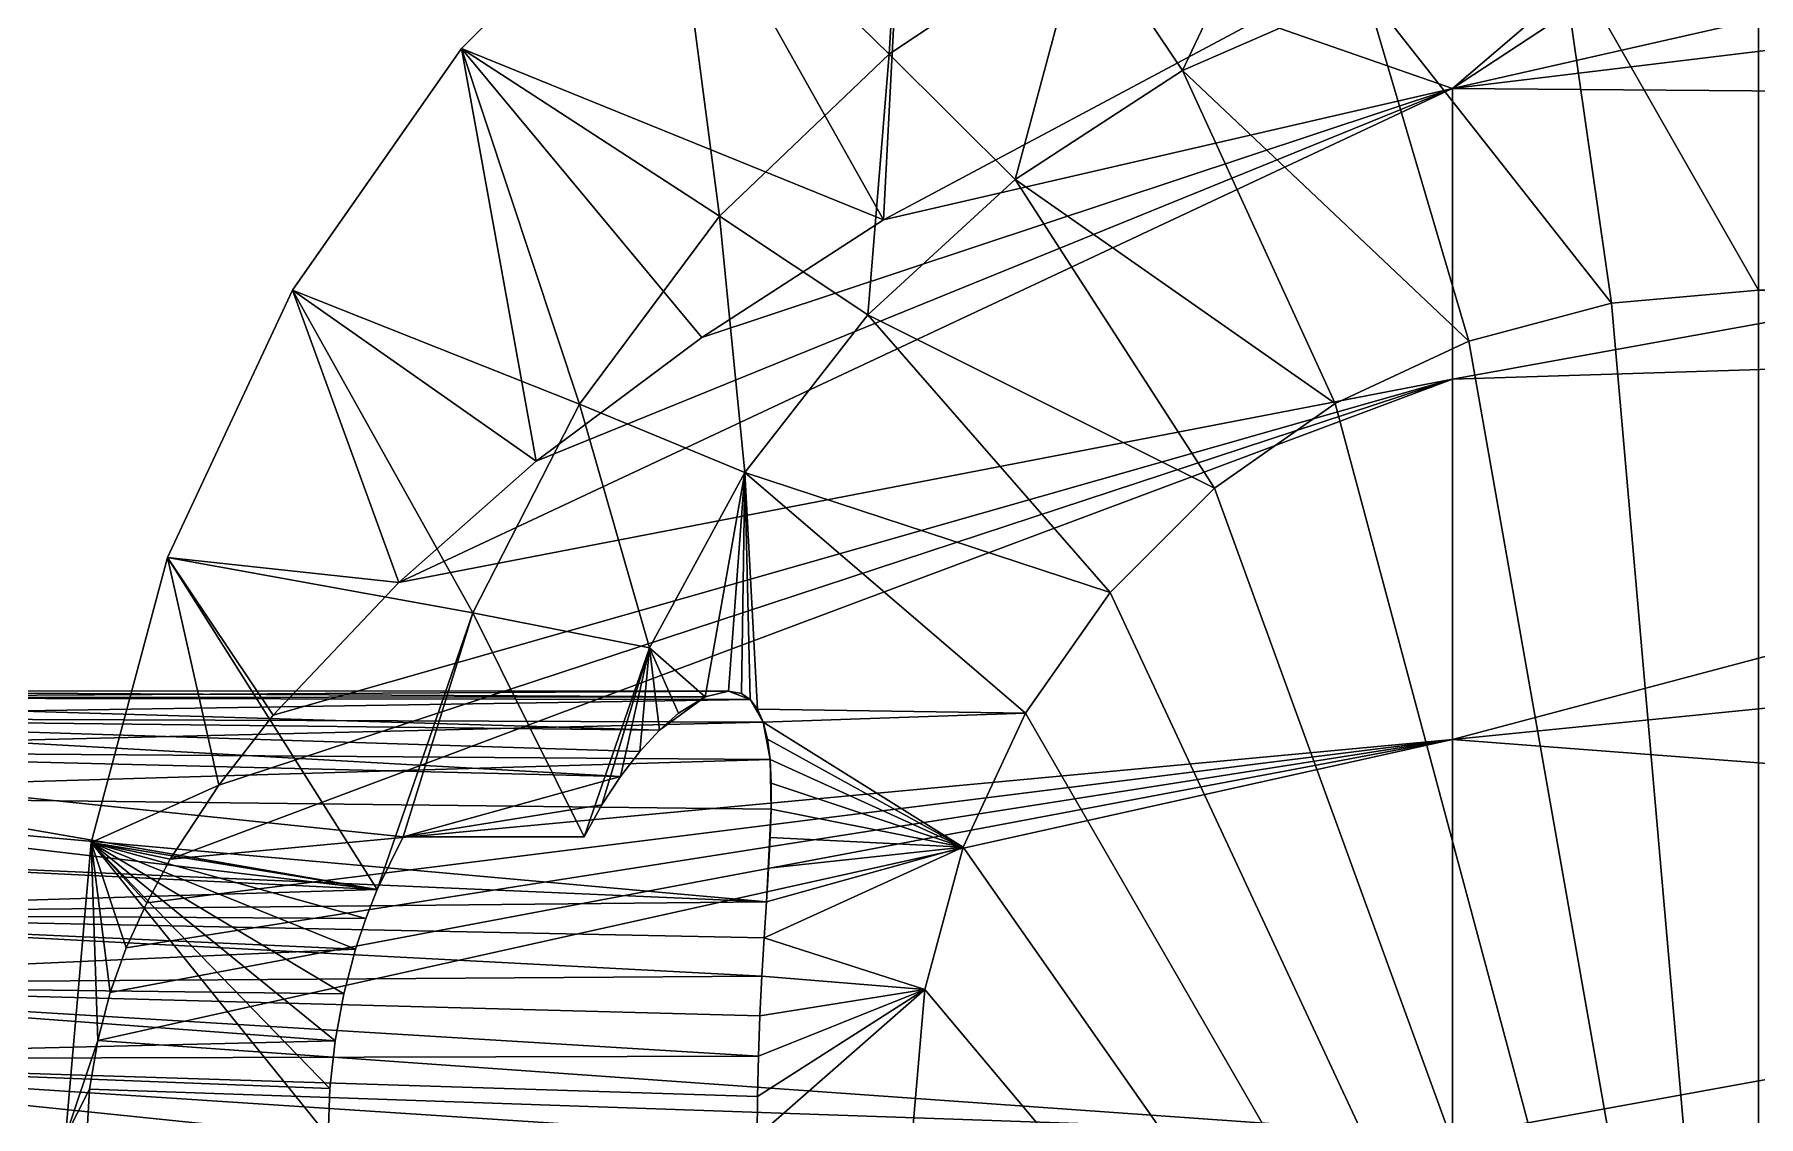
# Model space of a CAD drawing. Header units: inches. Extents: x 0 to 46333, y 12439 to 30520.
# Drawn here: x 12025.33 to 12064.11, y 18745.95 to 18770.3 of the extents above; entities that cross this region are included whole.
import ezdxf
from ezdxf import colors
from ezdxf.entities.mleader import LeaderData, LeaderLine
from ezdxf.math import Vec2, Vec3

# ---------------------------------------------------------------- set-up
doc = ezdxf.new("R2010")
doc.units = ezdxf.units.IN
doc.header["$MEASUREMENT"] = 0
doc.layers.add('DLX_FL1_LUM', color=7, linetype='Continuous', true_color=0xffd400)
doc.layers.add('DOOR', color=2, linetype='Continuous', lineweight=0)
doc.layers.add('WIRING', color=3, linetype='Continuous', lineweight=0)
doc.layers.add('v.p', color=7, linetype='Continuous')

# ---------------------------------------------------------------- blocks, each defined once
blk = doc.blocks.new('first floor civil')
at = {"layer": 'DOOR', "color": 9}
blk.add_arc((594640.463, 125237.543), 900, 270, 0, dxfattribs=at)

msp = doc.modelspace()

# ---------------------------------------------------------------- linework, layer by layer
at = {"layer": 'DLX_FL1_LUM'}
for points in [[(12045.071, 18778.491, 0), (12044.43, 18766.129, 0)], [(12044.43, 18766.129, 0), (12045.071, 18778.491, 0)], [(12045.071, 18778.491, 0), (12044.558, 18769.857, 0)], [(12044.558, 18769.857, 0), (12045.071, 18778.491, 0)], [(12091.855, 18776.931, 0), (12057.233, 18769.087, 0)], [(12057.233, 18769.087, 0), (12091.855, 18776.931, 0)], [(12057.233, 18769.087, 0), (12067.876, 18776.085, 0)], [(12067.876, 18776.085, 0), (12057.233, 18769.087, 0)], [(12051.155, 18769.492, 0), (12053.749, 18774.967, 0)], [(12053.749, 18774.967, 0), (12051.155, 18769.492, 0)], [(12064.115, 18774.978, 0), (12057.233, 18769.087, 0)], [(12057.233, 18769.087, 0), (12064.115, 18774.978, 0)], [(12039.632, 18774.683, 0), (12034.937, 18769.988, 0)], [(12034.937, 18769.988, 0), (12039.632, 18774.683, 0)], [(12039.632, 18774.683, 0), (12044.558, 18769.857, 0)], [(12039.632, 18774.683, 0), (12040.738, 18766.217, 0)], [(12044.558, 18769.857, 0), (12039.632, 18774.683, 0)], [(12040.738, 18766.217, 0), (12039.632, 18774.683, 0)], [(12039.632, 18774.683, 0), (12044.43, 18766.129, 0)], [(12044.43, 18766.129, 0), (12039.632, 18774.683, 0)], [(12057.233, 18769.087, 0), (12091.855, 18773.295, 0)], [(12091.855, 18773.295, 0), (12057.233, 18769.087, 0)], [(12048.937, 18772.801, 0), (12044.558, 18769.857, 0)], [(12044.558, 18769.857, 0), (12048.937, 18772.801, 0)], [(12047.389, 18767.036, 0), (12048.937, 18772.801, 0)], [(12048.937, 18772.801, 0), (12047.389, 18767.036, 0)], [(12048.937, 18772.801, 0), (12051.155, 18769.492, 0)], [(12051.155, 18769.492, 0), (12048.937, 18772.801, 0)], [(12064.115, 18772.769, 0), (12064.114, 18764.548, 0)], [(12064.114, 18764.548, 0), (12064.115, 18772.769, 0)], [(12059.634, 18772.398, 0), (12064.114, 18764.548, 0)], [(12064.114, 18764.548, 0), (12059.634, 18772.398, 0)], [(12059.634, 18772.398, 0), (12060.807, 18764.26, 0)], [(12060.807, 18764.26, 0), (12059.634, 18772.398, 0)], [(12051.155, 18769.492, 0), (12055.274, 18771.296, 0)], [(12055.274, 18771.296, 0), (12051.155, 18769.492, 0)], [(12055.274, 18771.296, 0), (12060.807, 18764.26, 0)], [(12060.807, 18764.26, 0), (12055.274, 18771.296, 0)], [(12055.274, 18771.296, 0), (12057.6, 18763.4, 0)], [(12057.6, 18763.4, 0), (12055.274, 18771.296, 0)], [(12064.115, 18770.764, 0), (12064.114, 18764.548, 0)], [(12064.114, 18764.548, 0), (12064.115, 18770.764, 0)], [(12052.838, 18770.617, 0), (12044.43, 18766.129, 0)], [(12044.43, 18766.129, 0), (12052.838, 18770.617, 0)], [(12052.838, 18770.617, 0), (12057.233, 18769.087, 0)], [(12057.233, 18769.087, 0), (12052.838, 18770.617, 0)], [(12034.937, 18769.988, 0), (12031.129, 18764.549, 0)], [(12031.129, 18764.549, 0), (12034.937, 18769.988, 0)], [(12034.937, 18769.988, 0), (12040.738, 18766.217, 0)], [(12040.738, 18766.217, 0), (12034.937, 18769.988, 0)], [(12034.937, 18769.988, 0), (12037.585, 18761.986, 0)], [(12037.585, 18761.986, 0), (12034.937, 18769.988, 0)], [(12034.937, 18769.988, 0), (12036.61, 18760.699, 0)], [(12044.43, 18766.129, 0), (12034.937, 18769.988, 0)], [(12040.339, 18763.484, 0), (12034.937, 18769.988, 0)], [(12034.937, 18769.988, 0), (12044.43, 18766.129, 0)], [(12036.61, 18760.699, 0), (12034.937, 18769.988, 0)], [(12034.937, 18769.988, 0), (12040.339, 18763.484, 0)], [(12044.558, 18769.857, 0), (12040.738, 18766.217, 0)], [(12040.738, 18766.217, 0), (12044.558, 18769.857, 0)], [(12044.076, 18763.995, 0), (12044.558, 18769.857, 0)], [(12044.558, 18769.857, 0), (12044.076, 18763.995, 0)], [(12044.558, 18769.857, 0), (12047.389, 18767.036, 0)], [(12047.389, 18767.036, 0), (12044.558, 18769.857, 0)], [(12047.389, 18767.036, 0), (12051.155, 18769.492, 0)], [(12051.155, 18769.492, 0), (12047.389, 18767.036, 0)], [(12051.155, 18769.492, 0), (12057.6, 18763.4, 0)], [(12051.155, 18769.492, 0), (12054.592, 18761.997, 0)], [(12057.6, 18763.4, 0), (12051.155, 18769.492, 0)], [(12054.592, 18761.997, 0), (12051.155, 18769.492, 0)], [(12033.521, 18757.974, 0), (12057.233, 18769.087, 0)], [(12057.233, 18769.087, 0), (12033.521, 18757.974, 0)], [(12036.61, 18760.699, 0), (12057.233, 18769.087, 0)], [(12057.233, 18769.087, 0), (12036.61, 18760.699, 0)], [(12040.339, 18763.484, 0), (12057.233, 18769.087, 0)], [(12057.233, 18769.087, 0), (12040.339, 18763.484, 0)], [(12057.233, 18769.087, 0), (12044.43, 18766.129, 0)], [(12044.43, 18766.129, 0), (12057.233, 18769.087, 0)], [(12091.855, 18768.817, 0), (12057.233, 18769.087, 0)], [(12057.233, 18769.087, 0), (12057.233, 18762.547, 0)], [(12057.233, 18769.087, 0), (12091.855, 18768.817, 0)], [(12057.233, 18762.547, 0), (12057.233, 18769.087, 0)], [(12057.233, 18762.547, 0), (12091.855, 18768.817, 0)], [(12091.855, 18768.817, 0), (12057.233, 18762.547, 0)], [(12044.076, 18763.995, 0), (12047.389, 18767.036, 0)], [(12047.389, 18767.036, 0), (12044.076, 18763.995, 0)], [(12047.389, 18767.036, 0), (12054.592, 18761.997, 0)], [(12054.592, 18761.997, 0), (12047.389, 18767.036, 0)], [(12047.389, 18767.036, 0), (12051.873, 18760.094, 0)], [(12051.873, 18760.094, 0), (12047.389, 18767.036, 0)], [(12040.738, 18766.217, 0), (12037.585, 18761.986, 0)], [(12037.585, 18761.986, 0), (12040.738, 18766.217, 0)], [(12044.43, 18766.129, 0), (12040.339, 18763.484, 0)], [(12040.339, 18763.484, 0), (12044.43, 18766.129, 0)], [(12041.31, 18760.449, 0), (12040.738, 18766.217, 0)], [(12040.738, 18766.217, 0), (12044.076, 18763.995, 0)], [(12044.076, 18763.995, 0), (12040.738, 18766.217, 0)], [(12040.738, 18766.217, 0), (12041.31, 18760.449, 0)], [(12031.129, 18764.549, 0), (12028.322, 18758.533, 0)], [(12028.322, 18758.533, 0), (12031.129, 18764.549, 0)], [(12031.129, 18764.549, 0), (12037.585, 18761.986, 0)], [(12037.585, 18761.986, 0), (12031.129, 18764.549, 0)], [(12031.129, 18764.549, 0), (12035.189, 18757.285, 0)], [(12035.189, 18757.285, 0), (12031.129, 18764.549, 0)], [(12036.61, 18760.699, 0), (12031.129, 18764.549, 0)], [(12031.129, 18764.549, 0), (12033.521, 18757.974, 0)], [(12033.521, 18757.974, 0), (12031.129, 18764.549, 0)], [(12031.129, 18764.549, 0), (12036.61, 18760.699, 0)], [(12060.807, 18764.26, 0), (12064.114, 18764.548, 0)], [(12064.114, 18764.548, 0), (12060.807, 18764.26, 0)], [(12064.114, 18764.548, 0), (12064.113, 18726.46, 0)], [(12064.113, 18726.46, 0), (12064.114, 18764.548, 0)], [(12064.114, 18764.548, 0), (12097.191, 18764.547, 0)], [(12097.191, 18764.547, 0), (12064.114, 18764.548, 0)], [(12057.6, 18763.4, 0), (12060.807, 18764.26, 0)], [(12060.807, 18764.26, 0), (12057.6, 18763.4, 0)], [(12064.113, 18726.46, 0), (12060.807, 18764.26, 0)], [(12060.807, 18764.26, 0), (12064.113, 18726.46, 0)], [(12041.31, 18760.449, 0), (12044.076, 18763.995, 0)], [(12044.076, 18763.995, 0), (12041.31, 18760.449, 0)], [(12044.076, 18763.995, 0), (12051.873, 18760.094, 0)], [(12051.873, 18760.094, 0), (12044.076, 18763.995, 0)], [(12044.076, 18763.995, 0), (12049.525, 18757.746, 0)], [(12049.525, 18757.746, 0), (12044.076, 18763.995, 0)], [(12040.339, 18763.484, 0), (12036.61, 18760.699, 0)], [(12036.61, 18760.699, 0), (12040.339, 18763.484, 0)], [(12054.592, 18761.997, 0), (12057.6, 18763.4, 0)], [(12057.6, 18763.4, 0), (12054.592, 18761.997, 0)], [(12091.855, 18763.635, 0), (12057.233, 18762.547, 0)], [(12057.233, 18754.437, 0), (12091.855, 18763.635, 0)], [(12057.233, 18762.547, 0), (12091.855, 18763.635, 0)], [(12091.855, 18763.635, 0), (12057.233, 18754.437, 0)], [(12064.113, 18726.46, 0), (12057.6, 18763.4, 0)], [(12057.6, 18763.4, 0), (12064.113, 18726.46, 0)], [(12028.382, 18751.741, 0), (12057.233, 18762.547, 0)], [(12057.233, 18762.547, 0), (12028.382, 18751.741, 0)], [(12029.473, 18753.407, 0), (12057.233, 18762.547, 0)], [(12057.233, 18762.547, 0), (12029.473, 18753.407, 0)], [(12057.233, 18762.547, 0), (12030.694, 18754.984, 0)], [(12030.694, 18754.984, 0), (12057.233, 18762.547, 0)], [(12033.521, 18757.974, 0), (12057.233, 18762.547, 0)], [(12057.233, 18762.547, 0), (12033.521, 18757.974, 0)], [(12057.233, 18762.547, 0), (12057.233, 18754.437, 0)], [(12057.233, 18754.437, 0), (12057.233, 18762.547, 0)], [(12037.585, 18761.986, 0), (12035.189, 18757.285, 0)], [(12035.189, 18757.285, 0), (12037.585, 18761.986, 0)], [(12037.585, 18761.986, 0), (12041.31, 18760.449, 0)], [(12039.164, 18756.499, 0), (12037.585, 18761.986, 0)], [(12041.31, 18760.449, 0), (12037.585, 18761.986, 0)], [(12037.585, 18761.986, 0), (12039.164, 18756.499, 0)], [(12051.873, 18760.094, 0), (12054.592, 18761.997, 0)], [(12054.592, 18761.997, 0), (12051.873, 18760.094, 0)], [(12064.113, 18726.46, 0), (12054.592, 18761.997, 0)], [(12054.592, 18761.997, 0), (12064.113, 18726.46, 0)], [(12036.61, 18760.699, 0), (12033.521, 18757.974, 0)], [(12033.521, 18757.974, 0), (12036.61, 18760.699, 0)], [(12039.164, 18756.499, 0), (12041.31, 18760.449, 0)], [(12041.31, 18760.449, 0), (12039.164, 18756.499, 0)], [(12040.416, 18755.401, 0), (12041.31, 18760.449, 0)], [(12041.31, 18760.449, 0), (12040.416, 18755.401, 0)], [(12040.937, 18755.528, 0), (12041.31, 18760.449, 0)], [(12041.31, 18760.449, 0), (12040.937, 18755.528, 0)], [(12041.232, 18755.47, 0), (12041.31, 18760.449, 0)], [(12041.31, 18760.449, 0), (12041.232, 18755.47, 0)], [(12041.31, 18760.449, 0), (12041.428, 18755.337, 0)], [(12041.593, 18755.123, 0), (12041.31, 18760.449, 0)], [(12041.428, 18755.337, 0), (12041.31, 18760.449, 0)], [(12047.621, 18755.027, 0), (12041.31, 18760.449, 0)], [(12041.31, 18760.449, 0), (12041.593, 18755.123, 0)], [(12041.31, 18760.449, 0), (12049.525, 18757.746, 0)], [(12041.31, 18760.449, 0), (12047.621, 18755.027, 0)], [(12049.525, 18757.746, 0), (12041.31, 18760.449, 0)], [(12049.525, 18757.746, 0), (12051.873, 18760.094, 0)], [(12051.873, 18760.094, 0), (12049.525, 18757.746, 0)], [(12064.113, 18726.46, 0), (12051.873, 18760.094, 0)], [(12051.873, 18760.094, 0), (12064.113, 18726.46, 0)], [(12028.322, 18758.533, 0), (12026.604, 18752.12, 0)], [(12026.604, 18752.12, 0), (12028.322, 18758.533, 0)], [(12033.04, 18751.065, 0), (12028.322, 18758.533, 0)], [(12035.189, 18757.285, 0), (12028.322, 18758.533, 0)], [(12028.322, 18758.533, 0), (12033.04, 18751.065, 0)], [(12028.322, 18758.533, 0), (12035.189, 18757.285, 0)], [(12033.521, 18757.974, 0), (12028.322, 18758.533, 0)], [(12028.322, 18758.533, 0), (12029.473, 18753.407, 0)], [(12030.694, 18754.984, 0), (12028.322, 18758.533, 0)], [(12028.322, 18758.533, 0), (12033.521, 18757.974, 0)], [(12029.473, 18753.407, 0), (12028.322, 18758.533, 0)], [(12028.322, 18758.533, 0), (12030.694, 18754.984, 0)], [(12033.521, 18757.974, 0), (12030.694, 18754.984, 0)], [(12030.694, 18754.984, 0), (12033.521, 18757.974, 0)], [(12057.233, 18754.437, 0), (12091.854, 18757.905, 0)], [(12091.854, 18757.905, 0), (12057.233, 18754.437, 0)], [(12047.621, 18755.027, 0), (12049.525, 18757.746, 0)], [(12049.525, 18757.746, 0), (12047.621, 18755.027, 0)], [(12064.113, 18726.46, 0), (12049.525, 18757.746, 0)], [(12049.525, 18757.746, 0), (12064.113, 18726.46, 0)], [(12035.189, 18757.285, 0), (12033.04, 18751.065, 0)], [(12033.04, 18751.065, 0), (12035.189, 18757.285, 0)], [(12035.189, 18757.285, 0), (12033.618, 18752.249, 0)], [(12033.618, 18752.249, 0), (12035.189, 18757.285, 0)], [(12035.189, 18757.285, 0), (12039.164, 18756.499, 0)], [(12037.696, 18752.248, 0), (12035.189, 18757.285, 0)], [(12039.164, 18756.499, 0), (12035.189, 18757.285, 0)], [(12035.189, 18757.285, 0), (12037.696, 18752.248, 0)], [(12037.696, 18752.248, 0), (12039.164, 18756.499, 0)], [(12039.164, 18756.499, 0), (12037.696, 18752.248, 0)], [(12038.093, 18752.965, 0), (12039.164, 18756.499, 0)], [(12039.164, 18756.499, 0), (12038.093, 18752.965, 0)], [(12038.509, 18753.602, 0), (12039.164, 18756.499, 0)], [(12039.164, 18756.499, 0), (12038.509, 18753.602, 0)], [(12038.944, 18754.167, 0), (12039.164, 18756.499, 0)], [(12039.164, 18756.499, 0), (12038.944, 18754.167, 0)], [(12039.385, 18754.648, 0), (12039.164, 18756.499, 0)], [(12039.817, 18755.031, 0), (12039.164, 18756.499, 0)], [(12039.164, 18756.499, 0), (12039.385, 18754.648, 0)], [(12040.416, 18755.401, 0), (12039.164, 18756.499, 0)], [(12039.164, 18756.499, 0), (12039.817, 18755.031, 0)], [(12039.164, 18756.499, 0), (12040.416, 18755.401, 0)], [(12015, 18755.529, 0), (12040.416, 18755.401, 0)], [(12015, 18755.529, 0), (12040.937, 18755.528, 0)], [(12040.416, 18755.401, 0), (12015, 18755.529, 0)], [(12040.937, 18755.528, 0), (12015, 18755.529, 0)], [(12015, 18755.377, 0), (12040.937, 18755.528, 0)], [(12040.937, 18755.528, 0), (12015, 18755.377, 0)], [(12015, 18755.377, 0), (12040.416, 18755.401, 0)], [(12040.416, 18755.401, 0), (12015, 18755.377, 0)], [(12015, 18755.377, 0), (12039.385, 18754.648, 0)], [(12039.385, 18754.648, 0), (12015, 18755.377, 0)], [(12015, 18755.377, 0), (12041.428, 18755.337, 0)], [(12041.428, 18755.337, 0), (12015, 18755.377, 0)], [(12015, 18754.925, 0), (12041.428, 18755.337, 0)], [(12041.428, 18755.337, 0), (12015, 18754.925, 0)], [(12039.385, 18754.648, 0), (12040.416, 18755.401, 0)], [(12040.416, 18755.401, 0), (12039.385, 18754.648, 0)], [(12039.817, 18755.031, 0), (12040.416, 18755.401, 0)], [(12040.416, 18755.401, 0), (12039.817, 18755.031, 0)], [(12040.416, 18755.401, 0), (12040.937, 18755.528, 0)], [(12040.937, 18755.528, 0), (12040.416, 18755.401, 0)], [(12040.937, 18755.528, 0), (12041.232, 18755.47, 0)], [(12041.232, 18755.47, 0), (12040.937, 18755.528, 0)], [(12040.937, 18755.528, 0), (12041.428, 18755.337, 0)], [(12041.428, 18755.337, 0), (12040.937, 18755.528, 0)], [(12041.232, 18755.47, 0), (12041.428, 18755.337, 0)], [(12041.428, 18755.337, 0), (12041.232, 18755.47, 0)], [(12041.428, 18755.337, 0), (12041.593, 18755.123, 0)], [(12041.428, 18755.337, 0), (12041.724, 18754.827, 0)], [(12041.593, 18755.123, 0), (12041.428, 18755.337, 0)], [(12041.724, 18754.827, 0), (12041.428, 18755.337, 0)], [(12015, 18754.925, 0), (12038.509, 18753.602, 0)], [(12015, 18754.925, 0), (12038.944, 18754.167, 0)], [(12038.509, 18753.602, 0), (12015, 18754.925, 0)], [(12015, 18754.925, 0), (12039.385, 18754.648, 0)], [(12038.944, 18754.167, 0), (12015, 18754.925, 0)], [(12039.385, 18754.648, 0), (12015, 18754.925, 0)], [(12015, 18754.925, 0), (12041.724, 18754.827, 0)], [(12041.724, 18754.827, 0), (12015, 18754.925, 0)], [(12015, 18754.186, 0), (12041.724, 18754.827, 0)], [(12041.724, 18754.827, 0), (12015, 18754.186, 0)], [(12030.694, 18754.984, 0), (12029.473, 18753.407, 0)], [(12029.473, 18753.407, 0), (12030.694, 18754.984, 0)], [(12039.385, 18754.648, 0), (12039.817, 18755.031, 0)], [(12039.817, 18755.031, 0), (12039.385, 18754.648, 0)], [(12047.621, 18755.027, 0), (12041.593, 18755.123, 0)], [(12041.593, 18755.123, 0), (12041.724, 18754.827, 0)], [(12041.593, 18755.123, 0), (12047.621, 18755.027, 0)], [(12041.724, 18754.827, 0), (12041.593, 18755.123, 0)], [(12047.621, 18755.027, 0), (12041.724, 18754.827, 0)], [(12041.724, 18754.827, 0), (12047.621, 18755.027, 0)], [(12046.218, 18752.018, 0), (12041.724, 18754.827, 0)], [(12041.724, 18754.827, 0), (12041.819, 18754.447, 0)], [(12041.724, 18754.827, 0), (12046.218, 18752.018, 0)], [(12041.724, 18754.827, 0), (12041.875, 18753.987, 0)], [(12041.819, 18754.447, 0), (12041.724, 18754.827, 0)], [(12041.875, 18753.987, 0), (12041.724, 18754.827, 0)], [(12046.218, 18752.018, 0), (12047.621, 18755.027, 0)], [(12047.621, 18755.027, 0), (12046.218, 18752.018, 0)], [(12064.113, 18726.46, 0), (12047.621, 18755.027, 0)], [(12047.621, 18755.027, 0), (12064.113, 18726.46, 0)], [(12026.75, 18747.667, 0), (12057.233, 18754.437, 0)], [(12057.233, 18754.437, 0), (12026.75, 18747.667, 0)], [(12027.03, 18748.745, 0), (12057.233, 18754.437, 0)], [(12057.233, 18754.437, 0), (12027.03, 18748.745, 0)], [(12057.233, 18754.437, 0), (12027.388, 18749.751, 0)], [(12027.388, 18749.751, 0), (12057.233, 18754.437, 0)], [(12027.853, 18750.761, 0), (12057.233, 18754.437, 0)], [(12057.233, 18754.437, 0), (12027.853, 18750.761, 0)], [(12028.382, 18751.741, 0), (12057.233, 18754.437, 0)], [(12057.233, 18754.437, 0), (12028.382, 18751.741, 0)], [(12038.944, 18754.167, 0), (12039.385, 18754.648, 0)], [(12039.385, 18754.648, 0), (12038.944, 18754.167, 0)], [(12046.218, 18752.018, 0), (12041.819, 18754.447, 0)], [(12041.819, 18754.447, 0), (12041.875, 18753.987, 0)], [(12041.819, 18754.447, 0), (12046.218, 18752.018, 0)], [(12041.875, 18753.987, 0), (12041.819, 18754.447, 0)], [(12057.233, 18754.437, 0), (12057.232, 18745.505, 0)], [(12057.232, 18745.505, 0), (12057.233, 18754.437, 0)], [(12091.854, 18751.799, 0), (12057.233, 18754.437, 0)], [(12057.233, 18754.437, 0), (12091.854, 18751.799, 0)], [(12015, 18754.186, 0), (12033.04, 18751.065, 0)], [(12015, 18754.186, 0), (12033.618, 18752.249, 0)], [(12033.04, 18751.065, 0), (12015, 18754.186, 0)], [(12015, 18754.186, 0), (12038.509, 18753.602, 0)], [(12033.618, 18752.249, 0), (12015, 18754.186, 0)], [(12038.509, 18753.602, 0), (12015, 18754.186, 0)], [(12015, 18754.186, 0), (12041.875, 18753.987, 0)], [(12041.875, 18753.987, 0), (12015, 18754.186, 0)], [(12038.509, 18753.602, 0), (12038.944, 18754.167, 0)], [(12038.944, 18754.167, 0), (12038.509, 18753.602, 0)], [(12015, 18753.185, 0), (12041.875, 18753.987, 0)], [(12041.875, 18753.987, 0), (12015, 18753.185, 0)], [(12033.618, 18752.249, 0), (12038.509, 18753.602, 0)], [(12038.509, 18753.602, 0), (12033.618, 18752.249, 0)], [(12038.093, 18752.965, 0), (12038.509, 18753.602, 0)], [(12038.509, 18753.602, 0), (12038.093, 18752.965, 0)], [(12046.218, 18752.018, 0), (12041.875, 18753.987, 0)], [(12041.875, 18753.987, 0), (12041.899, 18753.456, 0)], [(12041.875, 18753.987, 0), (12046.218, 18752.018, 0)], [(12041.875, 18753.987, 0), (12041.897, 18752.867, 0)], [(12041.899, 18753.456, 0), (12041.875, 18753.987, 0)], [(12041.897, 18752.867, 0), (12041.875, 18753.987, 0)], [(12029.473, 18753.407, 0), (12026.604, 18752.12, 0)], [(12026.604, 18752.12, 0), (12029.473, 18753.407, 0)], [(12029.473, 18753.407, 0), (12028.382, 18751.741, 0)], [(12028.382, 18751.741, 0), (12029.473, 18753.407, 0)], [(12041.899, 18753.456, 0), (12041.897, 18752.867, 0)], [(12041.897, 18752.867, 0), (12041.899, 18753.456, 0)], [(12046.218, 18752.018, 0), (12041.899, 18753.456, 0)], [(12041.899, 18753.456, 0), (12046.218, 18752.018, 0)], [(12033.04, 18751.065, 0), (12015, 18753.185, 0)], [(12015, 18753.185, 0), (12033.04, 18751.065, 0)], [(12015, 18753.185, 0), (12041.897, 18752.867, 0)], [(12041.897, 18752.867, 0), (12015, 18753.185, 0)], [(12015, 18753.185, 0), (12041.792, 18750.785, 0)], [(12041.792, 18750.785, 0), (12015, 18753.185, 0)], [(12033.618, 18752.249, 0), (12038.093, 18752.965, 0)], [(12038.093, 18752.965, 0), (12033.618, 18752.249, 0)], [(12037.696, 18752.248, 0), (12038.093, 18752.965, 0)], [(12038.093, 18752.965, 0), (12037.696, 18752.248, 0)], [(12041.897, 18752.867, 0), (12041.792, 18750.785, 0)], [(12041.792, 18750.785, 0), (12041.897, 18752.867, 0)], [(12041.897, 18752.867, 0), (12041.839, 18751.543, 0)], [(12041.839, 18751.543, 0), (12041.897, 18752.867, 0)], [(12041.897, 18752.867, 0), (12041.875, 18752.234, 0)], [(12041.875, 18752.234, 0), (12041.897, 18752.867, 0)], [(12046.218, 18752.018, 0), (12041.897, 18752.867, 0)], [(12041.897, 18752.867, 0), (12046.218, 18752.018, 0)], [(12026.604, 18752.12, 0), (12026.025, 18745.506, 0)], [(12026.025, 18745.506, 0), (12026.604, 18752.12, 0)], [(12031.933, 18745.506, 0), (12026.604, 18752.12, 0)], [(12031.973, 18746.583, 0), (12026.604, 18752.12, 0)], [(12026.604, 18752.12, 0), (12031.933, 18745.506, 0)], [(12032.093, 18747.658, 0), (12026.604, 18752.12, 0)], [(12026.604, 18752.12, 0), (12031.973, 18746.583, 0)], [(12032.287, 18748.711, 0), (12026.604, 18752.12, 0)], [(12026.604, 18752.12, 0), (12032.093, 18747.658, 0)], [(12032.551, 18749.72, 0), (12026.604, 18752.12, 0)], [(12026.604, 18752.12, 0), (12032.287, 18748.711, 0)], [(12032.782, 18750.411, 0), (12026.604, 18752.12, 0)], [(12026.604, 18752.12, 0), (12032.551, 18749.72, 0)], [(12033.04, 18751.065, 0), (12026.604, 18752.12, 0)], [(12026.604, 18752.12, 0), (12032.782, 18750.411, 0)], [(12026.604, 18752.12, 0), (12033.04, 18751.065, 0)], [(12028.382, 18751.741, 0), (12026.604, 18752.12, 0)], [(12027.853, 18750.761, 0), (12026.604, 18752.12, 0)], [(12026.604, 18752.12, 0), (12028.382, 18751.741, 0)], [(12027.388, 18749.751, 0), (12026.604, 18752.12, 0)], [(12026.604, 18752.12, 0), (12027.853, 18750.761, 0)], [(12026.604, 18752.12, 0), (12026.75, 18747.667, 0)], [(12027.03, 18748.745, 0), (12026.604, 18752.12, 0)], [(12026.604, 18752.12, 0), (12027.388, 18749.751, 0)], [(12026.75, 18747.667, 0), (12026.604, 18752.12, 0)], [(12026.604, 18752.12, 0), (12027.03, 18748.745, 0)], [(12033.04, 18751.065, 0), (12033.618, 18752.249, 0)], [(12033.618, 18752.249, 0), (12033.04, 18751.065, 0)], [(12033.618, 18752.249, 0), (12037.696, 18752.248, 0)], [(12037.696, 18752.248, 0), (12033.618, 18752.249, 0)], [(12041.875, 18752.234, 0), (12041.839, 18751.543, 0)], [(12041.839, 18751.543, 0), (12041.875, 18752.234, 0)], [(12046.218, 18752.018, 0), (12041.875, 18752.234, 0)], [(12041.875, 18752.234, 0), (12046.218, 18752.018, 0)], [(12033.04, 18751.065, 0), (12015, 18751.949, 0)], [(12015, 18751.949, 0), (12033.04, 18751.065, 0)], [(12015, 18751.949, 0), (12041.792, 18750.785, 0)], [(12041.792, 18750.785, 0), (12015, 18751.949, 0)], [(12028.382, 18751.741, 0), (12027.853, 18750.761, 0)], [(12027.853, 18750.761, 0), (12028.382, 18751.741, 0)], [(12046.218, 18752.018, 0), (12041.74, 18749.971, 0)], [(12041.74, 18749.971, 0), (12046.218, 18752.018, 0)], [(12046.218, 18752.018, 0), (12041.792, 18750.785, 0)], [(12041.792, 18750.785, 0), (12046.218, 18752.018, 0)], [(12046.218, 18752.018, 0), (12041.839, 18751.543, 0)], [(12041.839, 18751.543, 0), (12046.218, 18752.018, 0)], [(12045.358, 18748.812, 0), (12046.218, 18752.018, 0)], [(12046.218, 18752.018, 0), (12045.358, 18748.812, 0)], [(12064.113, 18726.46, 0), (12046.218, 18752.018, 0)], [(12046.218, 18752.018, 0), (12064.113, 18726.46, 0)], [(12057.232, 18745.505, 0), (12091.854, 18751.799, 0)], [(12091.854, 18751.799, 0), (12057.232, 18745.505, 0)], [(12041.839, 18751.543, 0), (12041.792, 18750.785, 0)], [(12041.792, 18750.785, 0), (12041.839, 18751.543, 0)], [(12014.999, 18750.518, 0), (12033.04, 18751.065, 0)], [(12033.04, 18751.065, 0), (12014.999, 18750.518, 0)], [(12032.782, 18750.411, 0), (12033.04, 18751.065, 0)], [(12033.04, 18751.065, 0), (12032.782, 18750.411, 0)], [(12014.999, 18750.518, 0), (12041.792, 18750.785, 0)], [(12041.792, 18750.785, 0), (12014.999, 18750.518, 0)], [(12014.999, 18750.518, 0), (12032.551, 18749.72, 0)], [(12014.999, 18750.518, 0), (12032.782, 18750.411, 0)], [(12032.551, 18749.72, 0), (12014.999, 18750.518, 0)], [(12032.782, 18750.411, 0), (12014.999, 18750.518, 0)], [(12041.74, 18749.971, 0), (12014.999, 18750.518, 0)], [(12014.999, 18750.518, 0), (12041.69, 18749.112, 0)], [(12014.999, 18750.518, 0), (12041.74, 18749.971, 0)], [(12041.69, 18749.112, 0), (12014.999, 18750.518, 0)], [(12027.853, 18750.761, 0), (12027.388, 18749.751, 0)], [(12027.388, 18749.751, 0), (12027.853, 18750.761, 0)], [(12041.792, 18750.785, 0), (12041.74, 18749.971, 0)], [(12041.74, 18749.971, 0), (12041.792, 18750.785, 0)], [(12032.551, 18749.72, 0), (12032.782, 18750.411, 0)], [(12032.782, 18750.411, 0), (12032.551, 18749.72, 0)], [(12027.388, 18749.751, 0), (12027.03, 18748.745, 0)], [(12027.03, 18748.745, 0), (12027.388, 18749.751, 0)], [(12041.74, 18749.971, 0), (12041.69, 18749.112, 0)], [(12041.69, 18749.112, 0), (12041.74, 18749.971, 0)], [(12045.358, 18748.812, 0), (12041.74, 18749.971, 0)], [(12041.74, 18749.971, 0), (12045.358, 18748.812, 0)], [(12014.999, 18748.935, 0), (12032.551, 18749.72, 0)], [(12032.551, 18749.72, 0), (12014.999, 18748.935, 0)], [(12032.287, 18748.711, 0), (12032.551, 18749.72, 0)], [(12032.551, 18749.72, 0), (12032.287, 18748.711, 0)], [(12014.999, 18748.935, 0), (12041.69, 18749.112, 0)], [(12041.69, 18749.112, 0), (12014.999, 18748.935, 0)], [(12041.69, 18749.112, 0), (12041.647, 18748.221, 0)], [(12041.647, 18748.221, 0), (12041.69, 18749.112, 0)], [(12045.358, 18748.812, 0), (12041.69, 18749.112, 0)], [(12041.69, 18749.112, 0), (12045.358, 18748.812, 0)], [(12014.999, 18748.935, 0), (12032.093, 18747.658, 0)], [(12014.999, 18748.935, 0), (12032.287, 18748.711, 0)], [(12032.093, 18747.658, 0), (12014.999, 18748.935, 0)], [(12032.287, 18748.711, 0), (12014.999, 18748.935, 0)], [(12041.647, 18748.221, 0), (12014.999, 18748.935, 0)], [(12014.999, 18748.935, 0), (12041.613, 18747.312, 0)], [(12014.999, 18748.935, 0), (12041.647, 18748.221, 0)], [(12041.613, 18747.312, 0), (12014.999, 18748.935, 0)], [(12027.03, 18748.745, 0), (12026.75, 18747.667, 0)], [(12026.75, 18747.667, 0), (12027.03, 18748.745, 0)], [(12032.093, 18747.658, 0), (12032.287, 18748.711, 0)], [(12032.287, 18748.711, 0), (12032.093, 18747.658, 0)], [(12045.358, 18748.812, 0), (12041.583, 18745.505, 0)], [(12041.583, 18745.505, 0), (12045.358, 18748.812, 0)], [(12045.358, 18748.812, 0), (12041.591, 18746.401, 0)], [(12041.591, 18746.401, 0), (12045.358, 18748.812, 0)], [(12045.358, 18748.812, 0), (12041.613, 18747.312, 0)], [(12041.613, 18747.312, 0), (12045.358, 18748.812, 0)], [(12045.358, 18748.812, 0), (12041.647, 18748.221, 0)], [(12041.647, 18748.221, 0), (12045.358, 18748.812, 0)], [(12045.07, 18745.505, 0), (12045.358, 18748.812, 0)], [(12045.358, 18748.812, 0), (12045.07, 18745.505, 0)], [(12064.113, 18726.46, 0), (12045.358, 18748.812, 0)], [(12045.358, 18748.812, 0), (12064.113, 18726.46, 0)], [(12041.647, 18748.221, 0), (12041.613, 18747.312, 0)], [(12041.613, 18747.312, 0), (12041.647, 18748.221, 0)], [(12014.999, 18747.247, 0), (12032.093, 18747.658, 0)], [(12032.093, 18747.658, 0), (12014.999, 18747.247, 0)], [(12026.75, 18747.667, 0), (12026.025, 18745.506, 0)], [(12026.025, 18745.506, 0), (12026.75, 18747.667, 0)], [(12026.75, 18747.667, 0), (12026.567, 18746.569, 0)], [(12026.567, 18746.569, 0), (12026.75, 18747.667, 0)], [(12026.75, 18747.667, 0), (12057.232, 18745.505, 0)], [(12057.232, 18745.505, 0), (12026.75, 18747.667, 0)], [(12031.973, 18746.583, 0), (12032.093, 18747.658, 0)], [(12032.093, 18747.658, 0), (12031.973, 18746.583, 0)], [(12014.999, 18747.247, 0), (12041.613, 18747.312, 0)], [(12041.613, 18747.312, 0), (12014.999, 18747.247, 0)], [(12014.999, 18747.247, 0), (12031.933, 18745.506, 0)], [(12014.999, 18747.247, 0), (12031.973, 18746.583, 0)], [(12031.933, 18745.506, 0), (12014.999, 18747.247, 0)], [(12031.973, 18746.583, 0), (12014.999, 18747.247, 0)], [(12014.999, 18747.247, 0), (12041.591, 18746.401, 0)], [(12041.591, 18746.401, 0), (12014.999, 18747.247, 0)], [(12014.999, 18747.247, 0), (12041.583, 18745.505, 0)], [(12041.583, 18745.505, 0), (12014.999, 18747.247, 0)], [(12041.613, 18747.312, 0), (12041.591, 18746.401, 0)], [(12041.591, 18746.401, 0), (12041.613, 18747.312, 0)], [(12026.567, 18746.569, 0), (12026.025, 18745.506, 0)], [(12026.025, 18745.506, 0), (12026.567, 18746.569, 0)], [(12026.567, 18746.569, 0), (12026.502, 18745.506, 0)], [(12026.502, 18745.506, 0), (12026.567, 18746.569, 0)], [(12057.232, 18745.505, 0), (12026.567, 18746.569, 0)], [(12026.567, 18746.569, 0), (12057.232, 18745.505, 0)], [(12031.933, 18745.506, 0), (12031.973, 18746.583, 0)], [(12031.973, 18746.583, 0), (12031.933, 18745.506, 0)], [(12041.591, 18746.401, 0), (12041.583, 18745.505, 0)], [(12041.583, 18745.505, 0), (12041.591, 18746.401, 0)]]:
    msp.add_polyline3d(points, dxfattribs=at)

# ---------------------------------------------------------------- block references
at = {"layer": 'v.p', "color": 1, "linetype": 'Continuous'}
msp.add_blockref('first floor civil', (-582715.148, -105895.118), dxfattribs=at)

# ---------------------------------------------------------------- leaders
at = {"layer": 'WIRING'}
ml = msp.add_multileader_mtext('Standard', dxfattribs=at)
ml.set_content('', color=256)
ml.set_leader_properties()
ml.build(insert=Vec2(0, 0))
ml.multileader.update_dxf_attribs({"text_right_attachment_type": 6, "dogleg_length": 0.36, "arrow_head_size": 100})
ctx = ml.context
ctx.base_point, ctx.char_height, ctx.arrow_head_size, ctx.landing_gap_size, ctx.plane_origin, ctx.plane_x_axis, ctx.plane_y_axis = Vec3(12224.675, 18759.212), 0.18, 100, 0.09, Vec3(9131.604, 13401.757), Vec3(-1, 0), Vec3(0, -1)
ctx.right_attachment, ctx.text_align_type = 6, 2
notes = []
notes.append((ctx, [(0, (1, 1, 0), (12223.976, 18759.302), (1, 0), 0.519, [(0, [(11285.695, 18920.482)], 0, [])])]))
ctx.mtext.insert, ctx.mtext.text_direction, ctx.mtext.rotation, ctx.mtext.alignment, ctx.mtext.flow_direction = Vec3(12224.585, 18759.122), Vec3(-1, 0), 3.141593, 3, 5
for ctx, leaders in notes:
    for number, flags, end, landing, length, lines in leaders:
        leader = LeaderData()
        leader.index, (leader.has_last_leader_line, leader.has_dogleg_vector, leader.attachment_direction) = number, flags
        leader.last_leader_point, leader.dogleg_vector, leader.dogleg_length = Vec3(end), Vec3(landing), length
        for number, points, colour, breaks in lines:
            line = LeaderLine()
            line.index, line.vertices, line.color, line.breaks = number, Vec3.list(points), colors.encode_raw_color(colour), breaks
            leader.lines.append(line)
        ctx.leaders.append(leader)

doc.saveas('drawing.dxf')
